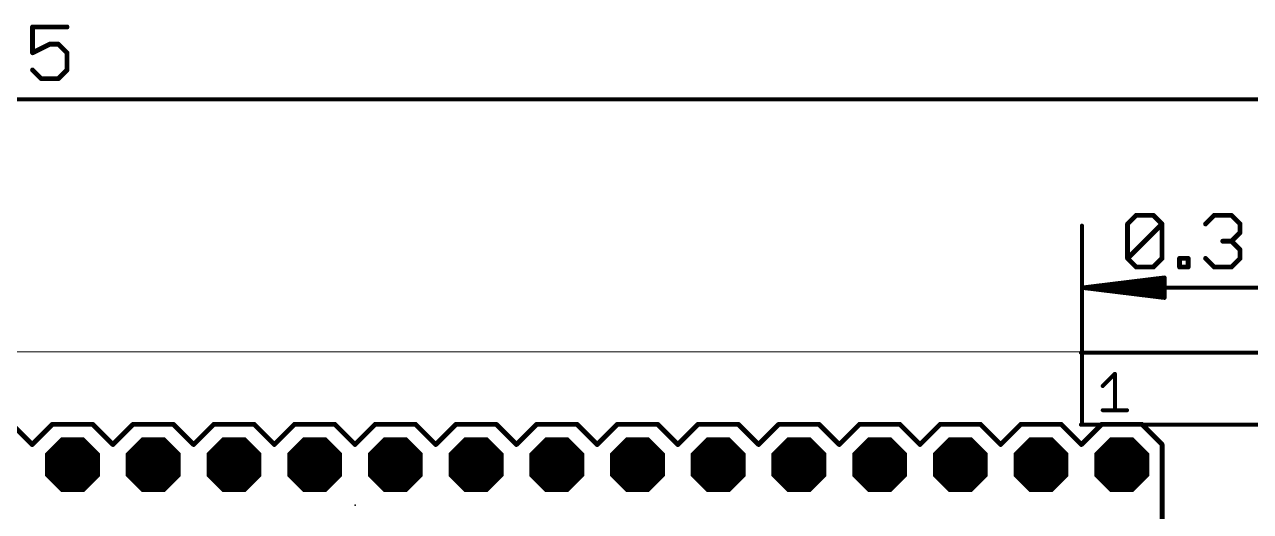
# Model space of a CAD drawing. Extents: x -0.24 to 4.18, y -0.6 to 2.96.
# Drawn here: x 1.781 to 3.3, y 2.353 to 2.957 of the extents above; entities that cross this region are included whole.
import ezdxf

# ---------------------------------------------------------------- set-up
doc = ezdxf.new("R2010")
doc.units = 0
for name, color, linetype in [('1', 22, 'CONTINUOUS'), ('17', 82, 'CONTINUOUS'), ('20', 7, 'CONTINUOUS'), ('21', 253, 'CONTINUOUS'), ('23', 7, 'CONTINUOUS'), ('29', 253, 'CONTINUOUS'), ('30', 253, 'CONTINUOUS'), ('44', 253, 'CONTINUOUS'), ('51', 253, 'CONTINUOUS')]:
    doc.layers.add(name, color=color, linetype=linetype)

# ---------------------------------------------------------------- blocks, each defined once
blk = doc.blocks.new('RECT')
blk.add_solid([(-0.5, -0.5), (0.5, -0.5), (-0.5, 0.5), (0.5, 0.5)])
blk = doc.blocks.new('OCTAGONP')
at = {"const_width": 0.5}
blk.add_lwpolyline([(-0.25, -0.103553), (-0.25, 0.103553), (-0.103553, 0.25), (0.103553, 0.25), (0.25, 0.103553), (0.25, -0.103553), (0.103553, -0.25), (-0.103553, -0.25), (-0.25, -0.103553), (-0.25, 0.103553)], dxfattribs=at)

msp = doc.modelspace()

# ---------------------------------------------------------------- linework, layer by layer
at = {"layer": '1'}
for points, const_width in [([(1.834148, 2.953615), (1.791445, 2.953615)], 0.006), ([(1.791445, 2.953615), (1.791445, 2.921588)], 0.006), ([(1.791445, 2.921588), (1.812796, 2.932263)], 0.006), ([(1.812796, 2.932263), (1.823472, 2.932263)], 0.006), ([(1.823472, 2.932263), (1.834148, 2.921588)], 0.006), ([(1.834148, 2.921588), (1.834148, 2.900236)], 0.006), ([(1.802121, 2.88956), (1.791445, 2.900236)], 0.006), ([(1.834148, 2.900236), (1.823472, 2.88956)], 0.006), ([(1.823472, 2.88956), (1.802121, 2.88956)], 0.006), ([(3.45, 2.863942), (0, 2.863942)], 0.005118), ([(3.148185, 2.709448), (3.158861, 2.720124)], 0.006), ([(3.158861, 2.720124), (3.180212, 2.720124)], 0.006), ([(3.180212, 2.720124), (3.190888, 2.709448)], 0.006), ([(3.244867, 2.709448), (3.255543, 2.720124)], 0.006), ([(3.255543, 2.720124), (3.276895, 2.720124)], 0.006), ([(3.276895, 2.720124), (3.287571, 2.709448)], 0.006), ([(3.09163, 2.46073), (3.09163, 2.707223)], 0.005118), ([(3.148185, 2.666745), (3.148185, 2.709448)], 0.006), ([(3.148185, 2.666745), (3.190888, 2.709448)], 0.006), ([(3.190888, 2.709448), (3.190888, 2.666745)], 0.006), ([(3.287571, 2.709448), (3.287571, 2.698773)], 0.006), ([(3.276895, 2.688097), (3.266219, 2.688097)], 0.006), ([(3.287571, 2.698773), (3.276895, 2.688097)], 0.006), ([(3.276895, 2.688097), (3.287571, 2.677421)], 0.006), ([(3.287571, 2.677421), (3.287571, 2.666745)], 0.006), ([(3.158861, 2.65607), (3.148185, 2.666745)], 0.006), ([(3.180212, 2.65607), (3.158861, 2.65607)], 0.006), ([(3.190888, 2.666745), (3.180212, 2.65607)], 0.006), ([(3.21264, 2.65607), (3.21264, 2.666745)], 0.006), ([(3.21264, 2.666745), (3.223316, 2.666745)], 0.006), ([(3.223316, 2.65607), (3.21264, 2.65607)], 0.006), ([(3.223316, 2.666745), (3.223316, 2.65607)], 0.006), ([(3.255543, 2.65607), (3.244867, 2.666745)], 0.006), ([(3.276895, 2.65607), (3.255543, 2.65607)], 0.006), ([(3.287571, 2.666745), (3.276895, 2.65607)], 0.006), ([(3.09163, 2.630451), (3.193992, 2.64302)], 0.005118), ([(3.09163, 2.630451), (3.193992, 2.640688)], 0.005118), ([(3.193992, 2.64302), (3.193992, 2.617883)], 0.005118), ([(3.09163, 2.630451), (3.193992, 2.63557)], 0.005118), ([(3.45, 2.630451), (3.09163, 2.630451)], 0.005118), ([(3.193992, 2.617883), (3.09163, 2.630451)], 0.005118), ([(3.193992, 2.625333), (3.09163, 2.630451)], 0.005118), ([(3.193992, 2.620215), (3.09163, 2.630451)], 0.005118), ([(3.09054, 2.55), (3.717564, 2.55)], 0.005118), ([(3.09054, 2.46073), (3.717564, 2.46073)], 0.005118)]:
    msp.add_lwpolyline(points, dxfattribs=dict(at, const_width=const_width))
for points, const_width in [([(1.791445, 2.955115, 1), (1.791445, 2.952115)], 0.003), ([(1.792945, 2.953615, 1), (1.789945, 2.953615)], 0.003), ([(1.834148, 2.952115, 1), (1.834148, 2.955115)], 0.003), ([(1.812796, 2.933763, 1), (1.812796, 2.930763)], 0.003), ([(1.813467, 2.930922, 1), (1.812126, 2.933605)], 0.003), ([(1.824533, 2.933324, 1), (1.822412, 2.931203)], 0.003), ([(1.823472, 2.930763, 1), (1.823472, 2.933763)], 0.003), ([(1.790774, 2.922929, 1), (1.792116, 2.920246)], 0.003), ([(1.789945, 2.921588, 1), (1.792945, 2.921588)], 0.003), ([(1.835648, 2.921588, 1), (1.832648, 2.921588)], 0.003), ([(1.833087, 2.920527, 1), (1.835209, 2.922648)], 0.003), ([(1.792506, 2.901297, 1), (1.790384, 2.899175)], 0.003), ([(1.832648, 2.900236, 1), (1.835648, 2.900236)], 0.003), ([(1.835209, 2.899175, 1), (1.833087, 2.901297)], 0.003), ([(1.802121, 2.89106, 1), (1.802121, 2.88806)], 0.003), ([(1.80106, 2.8885, 1), (1.803181, 2.890621)], 0.003), ([(1.822412, 2.890621, 1), (1.824533, 2.8885)], 0.003), ([(1.823472, 2.88806, 1), (1.823472, 2.89106)], 0.003), ([(3.158861, 2.721624, 1), (3.158861, 2.718624)], 0.003), ([(3.159921, 2.719063, 1), (3.1578, 2.721185)], 0.003), ([(3.181273, 2.721185, 1), (3.179152, 2.719063)], 0.003), ([(3.180212, 2.718624, 1), (3.180212, 2.721624)], 0.003), ([(3.255543, 2.721624, 1), (3.255543, 2.718624)], 0.003), ([(3.256604, 2.719063, 1), (3.254483, 2.721185)], 0.003), ([(3.277955, 2.721185, 1), (3.275834, 2.719063)], 0.003), ([(3.276895, 2.718624, 1), (3.276895, 2.721624)], 0.003), ([(3.09291, 2.707223, 1), (3.090351, 2.707223)], 0.002559), ([(3.149685, 2.709448, 1), (3.146685, 2.709448)], 0.003), ([(3.147124, 2.710509, 1), (3.149246, 2.708388)], 0.003), ([(3.192388, 2.709448, 1), (3.189388, 2.709448)], 0.003), ([(3.191949, 2.708388, 1), (3.189828, 2.710509)], 0.003), ([(3.189828, 2.708388, 1), (3.191949, 2.710509)], 0.003), ([(3.243807, 2.710509, 1), (3.245928, 2.708388)], 0.003), ([(3.289071, 2.709448, 1), (3.286071, 2.709448)], 0.003), ([(3.28651, 2.708388, 1), (3.288631, 2.710509)], 0.003), ([(3.266219, 2.689597, 1), (3.266219, 2.686597)], 0.003), ([(3.277955, 2.689157, 1), (3.275834, 2.687036)], 0.003), ([(3.275834, 2.689157, 1), (3.277955, 2.687036)], 0.003), ([(3.276895, 2.686597, 1), (3.276895, 2.689597)], 0.003), ([(3.286071, 2.698773, 1), (3.289071, 2.698773)], 0.003), ([(3.288631, 2.697712, 1), (3.28651, 2.699833)], 0.003), ([(3.289071, 2.677421, 1), (3.286071, 2.677421)], 0.003), ([(3.28651, 2.67636, 1), (3.288631, 2.678482)], 0.003), ([(3.149246, 2.667806, 1), (3.147124, 2.665685)], 0.003), ([(3.147124, 2.667806, 1), (3.149246, 2.665685)], 0.003), ([(3.146685, 2.666745, 1), (3.149685, 2.666745)], 0.003), ([(3.158861, 2.65757, 1), (3.158861, 2.65457)], 0.003), ([(3.1578, 2.655009, 1), (3.159921, 2.65713)], 0.003), ([(3.179152, 2.65713, 1), (3.181273, 2.655009)], 0.003), ([(3.180212, 2.65457, 1), (3.180212, 2.65757)], 0.003), ([(3.189388, 2.666745, 1), (3.192388, 2.666745)], 0.003), ([(3.191949, 2.665685, 1), (3.189828, 2.667806)], 0.003), ([(3.21414, 2.666745, 1), (3.21114, 2.666745)], 0.003), ([(3.21264, 2.668245, 1), (3.21264, 2.665245)], 0.003), ([(3.21264, 2.65757, 1), (3.21264, 2.65457)], 0.003), ([(3.224816, 2.666745, 1), (3.221816, 2.666745)], 0.003), ([(3.223316, 2.665245, 1), (3.223316, 2.668245)], 0.003), ([(3.223316, 2.65457, 1), (3.223316, 2.65757)], 0.003), ([(3.245928, 2.667806, 1), (3.243807, 2.665685)], 0.003), ([(3.255543, 2.65757, 1), (3.255543, 2.65457)], 0.003), ([(3.254483, 2.655009, 1), (3.256604, 2.65713)], 0.003), ([(3.275834, 2.65713, 1), (3.277955, 2.655009)], 0.003), ([(3.276895, 2.65457, 1), (3.276895, 2.65757)], 0.003), ([(3.286071, 2.666745, 1), (3.289071, 2.666745)], 0.003), ([(3.288631, 2.665685, 1), (3.28651, 2.667806)], 0.003), ([(3.195272, 2.64302, 1), (3.192713, 2.64302)], 0.002559), ([(3.194148, 2.64175, 1), (3.193836, 2.64429)], 0.002559), ([(3.19412, 2.639414, 1), (3.193865, 2.641961)], 0.002559), ([(3.21114, 2.65607, 1), (3.21414, 2.65607)], 0.003), ([(3.221816, 2.65607, 1), (3.224816, 2.65607)], 0.003), ([(3.091757, 2.631725, 1), (3.091503, 2.629178)], 0.002559), ([(3.09163, 2.631731, 1), (3.09163, 2.629172)], 0.002559), ([(3.091786, 2.631721, 1), (3.091474, 2.629181)], 0.002559), ([(3.091694, 2.631729, 1), (3.091566, 2.629173)], 0.002559), ([(3.091566, 2.631729, 1), (3.091694, 2.629173)], 0.002559), ([(3.091503, 2.631725, 1), (3.091757, 2.629178)], 0.002559), ([(3.091474, 2.631721, 1), (3.091786, 2.629181)], 0.002559), ([(3.194056, 2.634292, 1), (3.193928, 2.636847)], 0.002559), ([(3.193928, 2.624055, 1), (3.194056, 2.626611)], 0.002559), ([(3.192713, 2.617883, 1), (3.195272, 2.617883)], 0.002559), ([(3.193836, 2.616613, 1), (3.194148, 2.619153)], 0.002559), ([(3.193865, 2.618942, 1), (3.19412, 2.621488)], 0.002559), ([(3.09054, 2.55128, 1), (3.09054, 2.54872)], 0.002559), ([(3.09054, 2.462009, 1), (3.09054, 2.45945)], 0.002559), ([(3.090351, 2.46073, 1), (3.09291, 2.46073)], 0.002559)]:
    msp.add_lwpolyline(points, format="xyb", dxfattribs=dict(at, const_width=const_width))
at = {"layer": '20'}
msp.add_line((3.44794, 2.55103), (0, 2.55), dxfattribs=at)
at = {"layer": '21'}
for points, const_width in [([(3.117461, 2.508626), (3.132474, 2.523638)], 0.005), ([(3.132474, 2.523638), (3.132474, 2.4786)], 0.005), ([(3.117461, 2.4786), (3.147486, 2.4786)], 0.005), ([(1.791, 2.4361), (1.766, 2.4611)], 0.006), ([(1.791, 2.4361), (1.816, 2.4611)], 0.006), ([(1.816, 2.4611), (1.866, 2.4611)], 0.006), ([(1.866, 2.4611), (1.891, 2.4361)], 0.006), ([(1.891, 2.4361), (1.916, 2.4611)], 0.006), ([(1.916, 2.4611), (1.966, 2.4611)], 0.006), ([(1.966, 2.4611), (1.991, 2.4361)], 0.006), ([(1.991, 2.4361), (2.016, 2.4611)], 0.006), ([(2.016, 2.4611), (2.066, 2.4611)], 0.006), ([(2.066, 2.4611), (2.091, 2.4361)], 0.006), ([(2.091, 2.4361), (2.116, 2.4611)], 0.006), ([(2.116, 2.4611), (2.166, 2.4611)], 0.006), ([(2.191, 2.4361), (2.166, 2.4611)], 0.006), ([(2.191, 2.4361), (2.216, 2.4611)], 0.006), ([(2.216, 2.4611), (2.266, 2.4611)], 0.006), ([(2.266, 2.4611), (2.291, 2.4361)], 0.006), ([(2.291, 2.4361), (2.316, 2.4611)], 0.006), ([(2.316, 2.4611), (2.366, 2.4611)], 0.006), ([(2.366, 2.4611), (2.391, 2.4361)], 0.006), ([(2.391, 2.4361), (2.416, 2.4611)], 0.006), ([(2.416, 2.4611), (2.466, 2.4611)], 0.006), ([(2.491, 2.4361), (2.466, 2.4611)], 0.006), ([(2.491, 2.4361), (2.516, 2.4611)], 0.006), ([(2.516, 2.4611), (2.566, 2.4611)], 0.006), ([(2.566, 2.4611), (2.591, 2.4361)], 0.006), ([(2.591, 2.4361), (2.616, 2.4611)], 0.006), ([(2.616, 2.4611), (2.666, 2.4611)], 0.006), ([(2.666, 2.4611), (2.691, 2.4361)], 0.006), ([(2.691, 2.4361), (2.716, 2.4611)], 0.006), ([(2.716, 2.4611), (2.766, 2.4611)], 0.006), ([(2.766, 2.4611), (2.791, 2.4361)], 0.006), ([(2.791, 2.4361), (2.816, 2.4611)], 0.006), ([(2.816, 2.4611), (2.866, 2.4611)], 0.006), ([(2.891, 2.4361), (2.866, 2.4611)], 0.006), ([(2.891, 2.4361), (2.916, 2.4611)], 0.006), ([(2.916, 2.4611), (2.966, 2.4611)], 0.006), ([(2.966, 2.4611), (2.991, 2.4361)], 0.006), ([(2.991, 2.4361), (3.016, 2.4611)], 0.006), ([(3.016, 2.4611), (3.066, 2.4611)], 0.006), ([(3.066, 2.4611), (3.091, 2.4361)], 0.006), ([(3.091, 2.4361), (3.116, 2.4611)], 0.006), ([(3.116, 2.4611), (3.166, 2.4611)], 0.006), ([(3.191, 2.4361), (3.166, 2.4611)], 0.006), ([(3.191, 2.2861), (3.191, 2.4361)], 0.006)]:
    msp.add_lwpolyline(points, dxfattribs=dict(at, const_width=const_width))
for points, const_width in [([(3.133724, 2.523638, 1), (3.131224, 2.523638)], 0.0025), ([(3.133357, 2.522755, 1), (3.13159, 2.524522)], 0.0025), ([(3.116577, 2.509509, 1), (3.118345, 2.507742)], 0.0025), ([(3.117461, 2.47985, 1), (3.117461, 2.47735)], 0.0025), ([(3.131224, 2.4786, 1), (3.133724, 2.4786)], 0.0025), ([(3.147486, 2.47735, 1), (3.147486, 2.47985)], 0.0025), ([(1.816, 2.4626, 1), (1.816, 2.4596)], 0.003), ([(1.817061, 2.460039, 1), (1.814939, 2.462161)], 0.003), ([(1.867061, 2.462161, 1), (1.864939, 2.460039)], 0.003), ([(1.866, 2.4596, 1), (1.866, 2.4626)], 0.003), ([(1.916, 2.4626, 1), (1.916, 2.4596)], 0.003), ([(1.917061, 2.460039, 1), (1.914939, 2.462161)], 0.003), ([(1.967061, 2.462161, 1), (1.964939, 2.460039)], 0.003), ([(1.966, 2.4596, 1), (1.966, 2.4626)], 0.003), ([(2.016, 2.4626, 1), (2.016, 2.4596)], 0.003), ([(2.017061, 2.460039, 1), (2.014939, 2.462161)], 0.003), ([(2.067061, 2.462161, 1), (2.064939, 2.460039)], 0.003), ([(2.066, 2.4596, 1), (2.066, 2.4626)], 0.003), ([(2.116, 2.4626, 1), (2.116, 2.4596)], 0.003), ([(2.117061, 2.460039, 1), (2.114939, 2.462161)], 0.003), ([(2.167061, 2.462161, 1), (2.164939, 2.460039)], 0.003), ([(2.166, 2.4596, 1), (2.166, 2.4626)], 0.003), ([(2.216, 2.4626, 1), (2.216, 2.4596)], 0.003), ([(2.217061, 2.460039, 1), (2.214939, 2.462161)], 0.003), ([(2.267061, 2.462161, 1), (2.264939, 2.460039)], 0.003), ([(2.266, 2.4596, 1), (2.266, 2.4626)], 0.003), ([(2.316, 2.4626, 1), (2.316, 2.4596)], 0.003), ([(2.317061, 2.460039, 1), (2.314939, 2.462161)], 0.003), ([(2.367061, 2.462161, 1), (2.364939, 2.460039)], 0.003), ([(2.366, 2.4596, 1), (2.366, 2.4626)], 0.003), ([(2.416, 2.4626, 1), (2.416, 2.4596)], 0.003), ([(2.417061, 2.460039, 1), (2.414939, 2.462161)], 0.003), ([(2.467061, 2.462161, 1), (2.464939, 2.460039)], 0.003), ([(2.466, 2.4596, 1), (2.466, 2.4626)], 0.003), ([(2.516, 2.4626, 1), (2.516, 2.4596)], 0.003), ([(2.517061, 2.460039, 1), (2.514939, 2.462161)], 0.003), ([(2.567061, 2.462161, 1), (2.564939, 2.460039)], 0.003), ([(2.566, 2.4596, 1), (2.566, 2.4626)], 0.003), ([(2.616, 2.4626, 1), (2.616, 2.4596)], 0.003), ([(2.617061, 2.460039, 1), (2.614939, 2.462161)], 0.003), ([(2.667061, 2.462161, 1), (2.664939, 2.460039)], 0.003), ([(2.666, 2.4596, 1), (2.666, 2.4626)], 0.003), ([(2.716, 2.4626, 1), (2.716, 2.4596)], 0.003), ([(2.717061, 2.460039, 1), (2.714939, 2.462161)], 0.003), ([(2.767061, 2.462161, 1), (2.764939, 2.460039)], 0.003), ([(2.766, 2.4596, 1), (2.766, 2.4626)], 0.003), ([(2.816, 2.4626, 1), (2.816, 2.4596)], 0.003), ([(2.817061, 2.460039, 1), (2.814939, 2.462161)], 0.003), ([(2.867061, 2.462161, 1), (2.864939, 2.460039)], 0.003), ([(2.866, 2.4596, 1), (2.866, 2.4626)], 0.003), ([(2.916, 2.4626, 1), (2.916, 2.4596)], 0.003), ([(2.917061, 2.460039, 1), (2.914939, 2.462161)], 0.003), ([(2.967061, 2.462161, 1), (2.964939, 2.460039)], 0.003), ([(2.966, 2.4596, 1), (2.966, 2.4626)], 0.003), ([(3.016, 2.4626, 1), (3.016, 2.4596)], 0.003), ([(3.017061, 2.460039, 1), (3.014939, 2.462161)], 0.003), ([(3.067061, 2.462161, 1), (3.064939, 2.460039)], 0.003), ([(3.066, 2.4596, 1), (3.066, 2.4626)], 0.003), ([(3.116, 2.4626, 1), (3.116, 2.4596)], 0.003), ([(3.117061, 2.460039, 1), (3.114939, 2.462161)], 0.003), ([(3.167061, 2.462161, 1), (3.164939, 2.460039)], 0.003), ([(3.166, 2.4596, 1), (3.166, 2.4626)], 0.003), ([(1.789939, 2.437161, 1), (1.792061, 2.435039)], 0.003), ([(1.789939, 2.435039, 1), (1.792061, 2.437161)], 0.003), ([(1.889939, 2.437161, 1), (1.892061, 2.435039)], 0.003), ([(1.889939, 2.435039, 1), (1.892061, 2.437161)], 0.003), ([(1.989939, 2.437161, 1), (1.992061, 2.435039)], 0.003), ([(1.989939, 2.435039, 1), (1.992061, 2.437161)], 0.003), ([(2.089939, 2.437161, 1), (2.092061, 2.435039)], 0.003), ([(2.089939, 2.435039, 1), (2.092061, 2.437161)], 0.003), ([(2.189939, 2.437161, 1), (2.192061, 2.435039)], 0.003), ([(2.189939, 2.435039, 1), (2.192061, 2.437161)], 0.003), ([(2.289939, 2.437161, 1), (2.292061, 2.435039)], 0.003), ([(2.289939, 2.435039, 1), (2.292061, 2.437161)], 0.003), ([(2.389939, 2.437161, 1), (2.392061, 2.435039)], 0.003), ([(2.389939, 2.435039, 1), (2.392061, 2.437161)], 0.003), ([(2.489939, 2.437161, 1), (2.492061, 2.435039)], 0.003), ([(2.489939, 2.435039, 1), (2.492061, 2.437161)], 0.003), ([(2.589939, 2.437161, 1), (2.592061, 2.435039)], 0.003), ([(2.589939, 2.435039, 1), (2.592061, 2.437161)], 0.003), ([(2.689939, 2.437161, 1), (2.692061, 2.435039)], 0.003), ([(2.689939, 2.435039, 1), (2.692061, 2.437161)], 0.003), ([(2.789939, 2.437161, 1), (2.792061, 2.435039)], 0.003), ([(2.789939, 2.435039, 1), (2.792061, 2.437161)], 0.003), ([(2.889939, 2.437161, 1), (2.892061, 2.435039)], 0.003), ([(2.889939, 2.435039, 1), (2.892061, 2.437161)], 0.003), ([(2.989939, 2.437161, 1), (2.992061, 2.435039)], 0.003), ([(2.989939, 2.435039, 1), (2.992061, 2.437161)], 0.003), ([(3.089939, 2.437161, 1), (3.092061, 2.435039)], 0.003), ([(3.089939, 2.435039, 1), (3.092061, 2.437161)], 0.003), ([(3.1925, 2.4361, 1), (3.1895, 2.4361)], 0.003), ([(3.189939, 2.435039, 1), (3.192061, 2.437161)], 0.003)]:
    msp.add_lwpolyline(points, format="xyb", dxfattribs=dict(at, const_width=const_width))
at = {"layer": '23'}
msp.add_point((2.191, 2.3611), dxfattribs=at)
at = {"layer": '44'}
for centre in [(1.841, 2.4111), (1.941, 2.4111), (2.041, 2.4111), (2.141, 2.4111), (2.241, 2.4111), (2.341, 2.4111), (2.441, 2.4111), (2.541, 2.4111), (2.641, 2.4111), (2.741, 2.4111), (2.841, 2.4111), (2.941, 2.4111), (3.041, 2.4111), (3.141, 2.4111)]:
    msp.add_circle(centre, 0.02, dxfattribs=at)

# ---------------------------------------------------------------- block references
at = {"layer": '17', "xscale": 0.06, "yscale": 0.06, "rotation": 180}
for p in [(1.841, 2.4111), (1.841, 2.4111), (1.941, 2.4111), (1.941, 2.4111), (2.041, 2.4111), (2.041, 2.4111), (2.141, 2.4111), (2.141, 2.4111), (2.241, 2.4111), (2.241, 2.4111), (2.341, 2.4111), (2.341, 2.4111), (2.441, 2.4111), (2.441, 2.4111), (2.541, 2.4111), (2.541, 2.4111), (2.641, 2.4111), (2.641, 2.4111), (2.741, 2.4111), (2.741, 2.4111), (2.841, 2.4111), (2.841, 2.4111), (2.941, 2.4111), (2.941, 2.4111), (3.041, 2.4111), (3.041, 2.4111), (3.141, 2.4111), (3.141, 2.4111)]:
    msp.add_blockref('OCTAGONP', p, dxfattribs=at)
at = {"layer": '29', "xscale": 0.068, "yscale": 0.068, "rotation": 180}
for p in [(1.841, 2.4111), (1.941, 2.4111), (2.041, 2.4111), (2.141, 2.4111), (2.241, 2.4111), (2.341, 2.4111), (2.441, 2.4111), (2.541, 2.4111), (2.641, 2.4111), (2.741, 2.4111), (2.841, 2.4111), (2.941, 2.4111), (3.041, 2.4111), (3.141, 2.4111)]:
    msp.add_blockref('OCTAGONP', p, dxfattribs=at)
at = {"layer": '30', "xscale": 0.068, "yscale": 0.068, "rotation": 180}
for p in [(1.841, 2.4111), (1.941, 2.4111), (2.041, 2.4111), (2.141, 2.4111), (2.241, 2.4111), (2.341, 2.4111), (2.441, 2.4111), (2.541, 2.4111), (2.641, 2.4111), (2.741, 2.4111), (2.841, 2.4111), (2.941, 2.4111), (3.041, 2.4111), (3.141, 2.4111)]:
    msp.add_blockref('OCTAGONP', p, dxfattribs=at)
at = {"layer": '51', "xscale": 0.02, "yscale": 0.02, "rotation": 180}
for p in [(1.841, 2.4111), (1.941, 2.4111), (2.041, 2.4111), (2.141, 2.4111), (2.241, 2.4111), (2.341, 2.4111), (2.441, 2.4111), (2.541, 2.4111), (2.641, 2.4111), (2.741, 2.4111), (2.841, 2.4111), (2.941, 2.4111), (3.041, 2.4111), (3.141, 2.4111)]:
    msp.add_blockref('RECT', p, dxfattribs=at)

doc.saveas('drawing.dxf')
